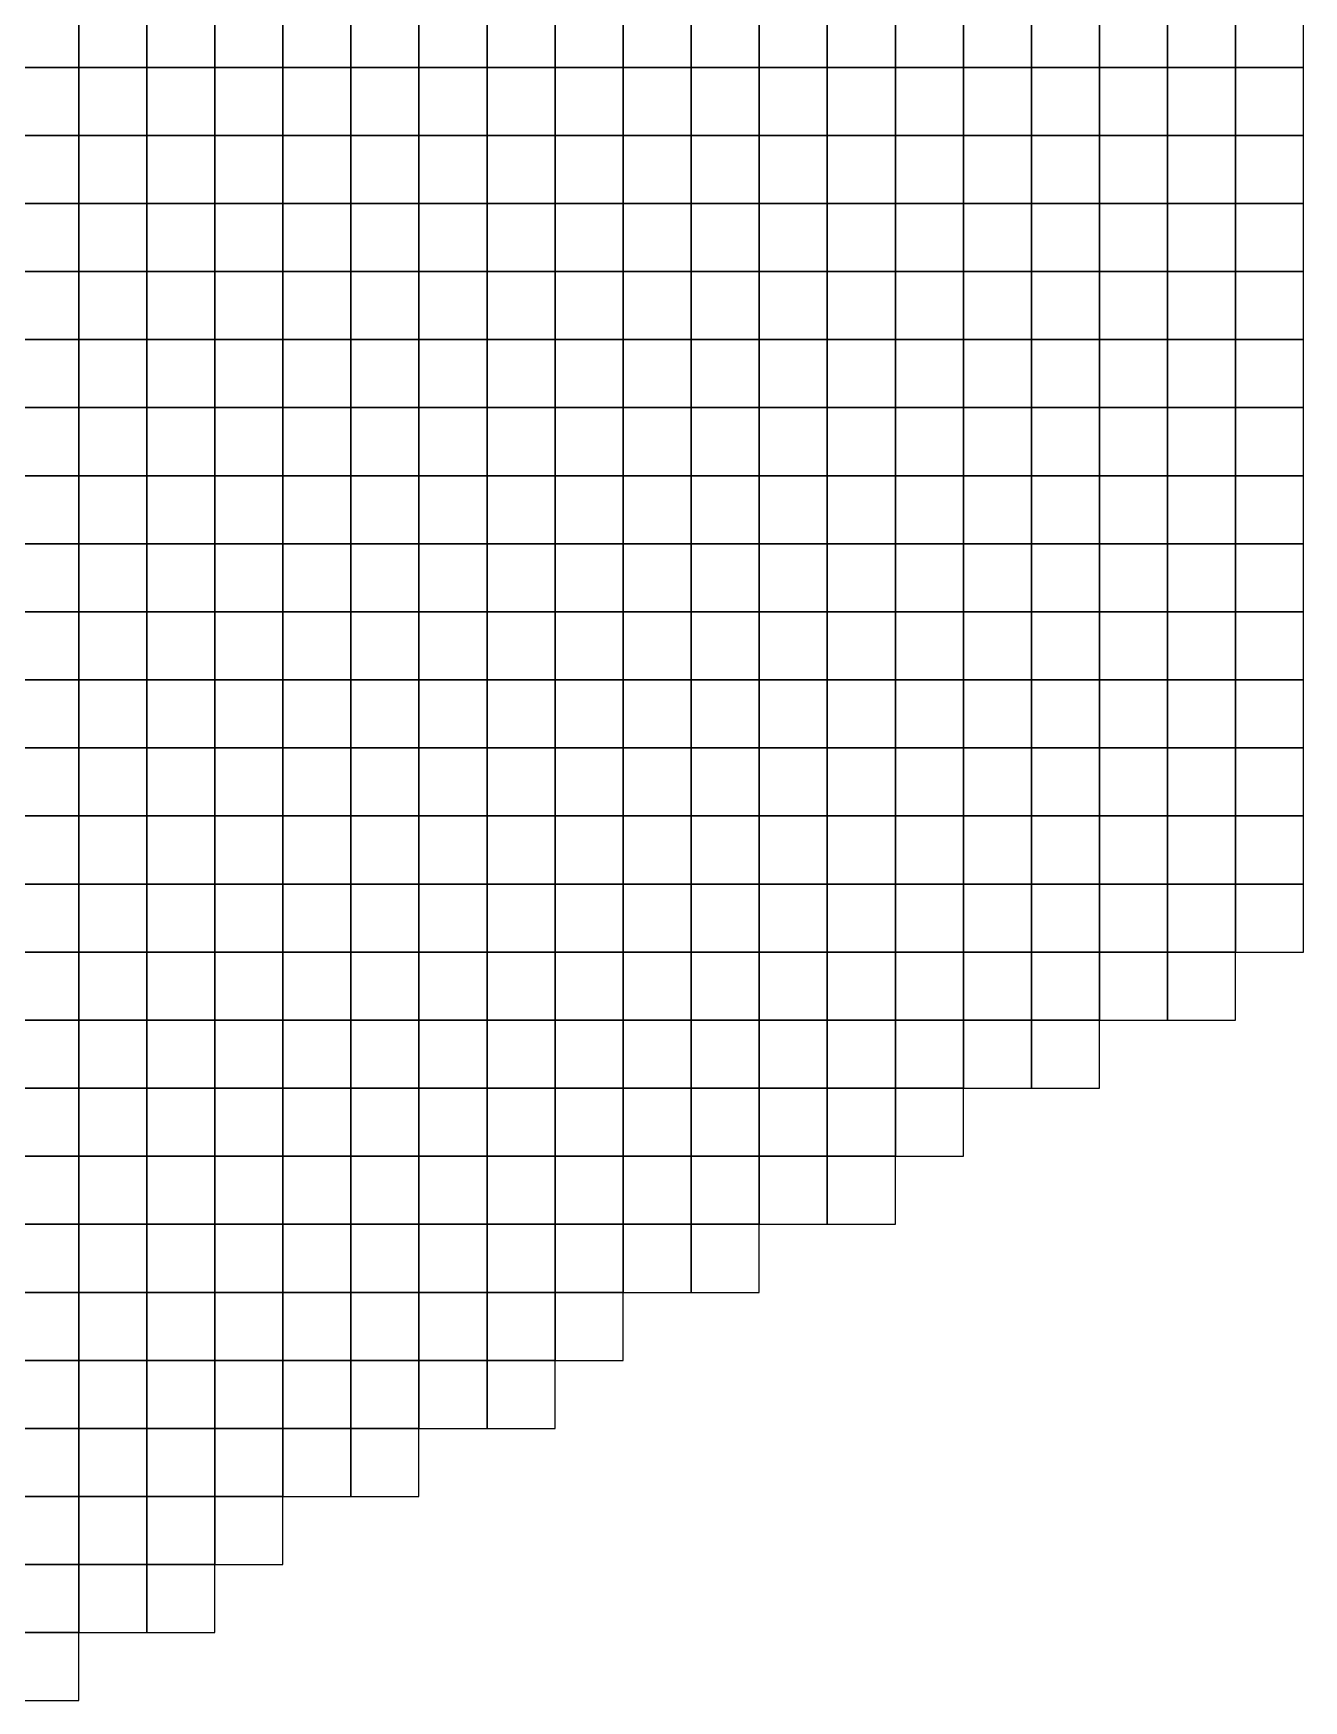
# Model space of a CAD drawing. Header units: metres. Extents: x 0 to 550, y 0 to 550.
# Drawn here: x 363.3 to 550, y 60 to 305 of the extents above; entities that cross this region are included whole.
import ezdxf

# ---------------------------------------------------------------- set-up
doc = ezdxf.new("R2010")
doc.units = ezdxf.units.M

msp = doc.modelspace()

# ---------------------------------------------------------------- linework, layer by layer
at = {"layer": 'A1'}
for points in [[(360, 300, -113.59), (370, 300, -110.73), (370, 310, -114.27), (360, 310, -117.14)], [(370, 300, -110.73), (380, 300, -108.07), (380, 310, -111.62), (370, 310, -114.27)], [(380, 300, -108.07), (390, 300, -105.54), (390, 310, -109.1), (380, 310, -111.62)], [(390, 300, -105.54), (400, 300, -102.73), (400, 310, -106.66), (390, 310, -109.1)], [(400, 300, -102.73), (410, 300, -99.97), (410, 310, -103.89), (400, 310, -106.66)], [(410, 300, -99.97), (420, 300, -97.23), (420, 310, -101.17), (410, 310, -103.89)], [(420, 300, -97.23), (430, 300, -94.34), (430, 310, -98.29), (420, 310, -101.17)], [(430, 300, -94.34), (440, 300, -91.33), (440, 310, -95.27), (430, 310, -98.29)], [(440, 300, -91.33), (450, 300, -88.53), (450, 310, -92.16), (440, 310, -95.27)], [(450, 300, -88.53), (460, 300, -85.7), (460, 310, -89.3), (450, 310, -92.16)], [(460, 300, -85.7), (470, 300, -82.85), (470, 310, -86.41), (460, 310, -89.3)], [(470, 300, -82.85), (480, 300, -79.94), (480, 310, -83.47), (470, 310, -86.41)], [(480, 300, -79.94), (490, 300, -77.61), (490, 310, -81.28), (480, 310, -83.47)], [(490, 300, -77.61), (500, 300, -75.11), (500, 310, -78.92), (490, 310, -81.28)], [(500, 300, -75.11), (510, 300, -72.66), (510, 310, -76.63), (500, 310, -78.92)], [(510, 300, -72.66), (520, 300, -70.25), (520, 310, -74.39), (510, 310, -76.63)], [(520, 300, -70.25), (530, 300, -67.92), (530, 310, -72.22), (520, 310, -74.39)], [(530, 300, -67.92), (540, 300, -65.56), (540, 310, -69.87), (530, 310, -72.22)], [(540, 300, -65.56), (550, 300, -63.95), (550, 310, -68.27), (540, 310, -69.87)], [(360, 290, -110.15), (370, 290, -107.27), (370, 300, -110.73), (360, 300, -113.59)], [(370, 290, -107.27), (380, 290, -104.51), (380, 300, -108.07), (370, 300, -110.73)], [(380, 290, -104.51), (390, 290, -101.67), (390, 300, -105.54), (380, 300, -108.07)], [(390, 290, -101.67), (400, 290, -98.88), (400, 300, -102.73), (390, 300, -105.54)], [(400, 290, -98.88), (410, 290, -96.11), (410, 300, -99.97), (400, 300, -102.73)], [(410, 290, -96.11), (420, 290, -93.36), (420, 300, -97.23), (410, 300, -99.97)], [(420, 290, -93.36), (430, 290, -90.47), (430, 300, -94.34), (420, 300, -97.23)], [(430, 290, -90.47), (440, 290, -87.73), (440, 300, -91.33), (430, 300, -94.34)], [(440, 290, -87.73), (450, 290, -85.02), (450, 300, -88.53), (440, 300, -91.33)], [(450, 290, -85.02), (460, 290, -82.29), (460, 300, -85.7), (450, 300, -88.53)], [(460, 290, -82.29), (470, 290, -79.56), (470, 300, -82.85), (460, 300, -85.7)], [(470, 290, -79.56), (480, 290, -76.65), (480, 300, -79.94), (470, 300, -82.85)], [(480, 290, -76.65), (490, 290, -74.09), (490, 300, -77.61), (480, 300, -79.94)], [(490, 290, -74.09), (500, 290, -71.37), (500, 300, -75.11), (490, 300, -77.61)], [(500, 290, -71.37), (510, 290, -68.68), (510, 300, -72.66), (500, 300, -75.11)], [(510, 290, -68.68), (520, 290, -66.02), (520, 300, -70.25), (510, 300, -72.66)], [(520, 290, -66.02), (530, 290, -63.55), (530, 300, -67.92), (520, 300, -70.25)], [(530, 290, -63.55), (540, 290, -61.25), (540, 300, -65.56), (530, 300, -67.92)], [(540, 290, -61.25), (550, 290, -59.64), (550, 300, -63.95), (540, 300, -65.56)], [(360, 280, -106.23), (370, 280, -103.52), (370, 290, -107.27), (360, 290, -110.15)], [(370, 280, -103.52), (380, 280, -100.87), (380, 290, -104.51), (370, 290, -107.27)], [(380, 280, -100.87), (390, 280, -98.05), (390, 290, -101.67), (380, 290, -104.51)], [(390, 280, -98.05), (400, 280, -95.25), (400, 290, -98.88), (390, 290, -101.67)], [(400, 280, -95.25), (410, 280, -92.51), (410, 290, -96.11), (400, 290, -98.88)], [(410, 280, -92.51), (420, 280, -89.8), (420, 290, -93.36), (410, 290, -96.11)], [(420, 280, -89.8), (430, 280, -86.93), (430, 290, -90.47), (420, 290, -93.36)], [(430, 280, -86.93), (440, 280, -84.25), (440, 290, -87.73), (430, 290, -90.47)], [(440, 280, -84.25), (450, 280, -81.57), (450, 290, -85.02), (440, 290, -87.73)], [(450, 280, -81.57), (460, 280, -78.88), (460, 290, -82.29), (450, 290, -85.02)], [(460, 280, -78.88), (470, 280, -76.08), (470, 290, -79.56), (460, 290, -82.29)], [(470, 280, -76.08), (480, 280, -73.12), (480, 290, -76.65), (470, 290, -79.56)], [(480, 280, -73.12), (490, 280, -70.23), (490, 290, -74.09), (480, 290, -76.65)], [(490, 280, -70.23), (500, 280, -67.33), (500, 290, -71.37), (490, 290, -74.09)], [(500, 280, -67.33), (510, 280, -64.44), (510, 290, -68.68), (500, 290, -71.37)], [(510, 280, -64.44), (520, 280, -61.67), (520, 290, -66.02), (510, 290, -68.68)], [(520, 280, -61.67), (530, 280, -59.07), (530, 290, -63.55), (520, 290, -66.02)], [(530, 280, -59.07), (540, 280, -56.93), (540, 290, -61.25), (530, 290, -63.55)], [(540, 280, -56.93), (550, 280, -55.33), (550, 290, -59.64), (540, 290, -61.25)], [(360, 270, -101.72), (370, 270, -99.34), (370, 280, -103.52), (360, 280, -106.23)], [(370, 270, -99.34), (380, 270, -96.96), (380, 280, -100.87), (370, 280, -103.52)], [(380, 270, -96.96), (390, 270, -94.34), (390, 280, -98.05), (380, 280, -100.87)], [(390, 270, -94.34), (400, 270, -91.62), (400, 280, -95.25), (390, 280, -98.05)], [(400, 270, -91.62), (410, 270, -88.89), (410, 280, -92.51), (400, 280, -95.25)], [(410, 270, -88.89), (420, 270, -86.17), (420, 280, -89.8), (410, 280, -92.51)], [(420, 270, -86.17), (430, 270, -83.3), (430, 280, -86.93), (420, 280, -89.8)], [(430, 270, -83.3), (440, 270, -80.62), (440, 280, -84.25), (430, 280, -86.93)], [(440, 270, -80.62), (450, 270, -77.95), (450, 280, -81.57), (440, 280, -84.25)], [(450, 270, -77.95), (460, 270, -75.15), (460, 280, -78.88), (450, 280, -81.57)], [(460, 270, -75.15), (470, 270, -72.3), (470, 280, -76.08), (460, 280, -78.88)], [(470, 270, -72.3), (480, 270, -69.29), (480, 280, -73.12), (470, 280, -76.08)], [(480, 270, -69.29), (490, 270, -66.26), (490, 280, -70.23), (480, 280, -73.12)], [(490, 270, -66.26), (500, 270, -63.22), (500, 280, -67.33), (490, 280, -70.23)], [(500, 270, -63.22), (510, 270, -60.29), (510, 280, -64.44), (500, 280, -67.33)], [(510, 270, -60.29), (520, 270, -57.45), (520, 280, -61.67), (510, 280, -64.44)], [(520, 270, -57.45), (530, 270, -54.76), (530, 280, -59.07), (520, 280, -61.67)], [(530, 270, -54.76), (540, 270, -52.62), (540, 280, -56.93), (530, 280, -59.07)], [(540, 270, -52.62), (550, 270, -51.02), (550, 280, -55.33), (540, 280, -56.93)], [(360, 260, -97.19), (370, 260, -95.07), (370, 270, -99.34), (360, 270, -101.72)], [(370, 260, -95.07), (380, 260, -92.74), (380, 270, -96.96), (370, 270, -99.34)], [(380, 260, -92.74), (390, 260, -90.3), (390, 270, -94.34), (380, 270, -96.96)], [(390, 260, -90.3), (400, 260, -87.66), (400, 270, -91.62), (390, 270, -94.34)], [(400, 260, -87.66), (410, 260, -84.93), (410, 270, -88.89), (400, 270, -91.62)], [(410, 260, -84.93), (420, 260, -82.21), (420, 270, -86.17), (410, 270, -88.89)], [(420, 260, -82.21), (430, 260, -79.49), (430, 270, -83.3), (420, 270, -86.17)], [(430, 260, -79.49), (440, 260, -76.82), (440, 270, -80.62), (430, 270, -83.3)], [(440, 260, -76.82), (450, 260, -74.05), (450, 270, -77.95), (440, 270, -80.62)], [(450, 260, -74.05), (460, 260, -71.16), (460, 270, -75.15), (450, 270, -77.95)], [(460, 260, -71.16), (470, 260, -68.22), (470, 270, -72.3), (460, 270, -75.15)], [(470, 260, -68.22), (480, 260, -65.18), (480, 270, -69.29), (470, 270, -72.3)], [(480, 260, -65.18), (490, 260, -62.04), (490, 270, -66.26), (480, 270, -69.29)], [(490, 260, -62.04), (500, 260, -59), (500, 270, -63.22), (490, 270, -66.26)], [(500, 260, -59), (510, 260, -56.06), (510, 270, -60.29), (500, 270, -63.22)], [(510, 260, -56.06), (520, 260, -53.21), (520, 270, -57.45), (510, 270, -60.29)], [(520, 260, -53.21), (530, 260, -50.45), (530, 270, -54.76), (520, 270, -57.45)], [(530, 260, -50.45), (540, 260, -48.31), (540, 270, -52.62), (530, 270, -54.76)], [(540, 260, -48.31), (550, 260, -46.71), (550, 270, -51.02), (540, 270, -52.62)], [(360, 250, -92.49), (370, 250, -90.62), (370, 260, -95.07), (360, 260, -97.19)], [(370, 250, -90.62), (380, 250, -88.53), (380, 260, -92.74), (370, 260, -95.07)], [(380, 250, -88.53), (390, 250, -86.25), (390, 260, -90.3), (380, 260, -92.74)], [(390, 250, -86.25), (400, 250, -83.67), (400, 260, -87.66), (390, 260, -90.3)], [(400, 250, -83.67), (410, 250, -80.95), (410, 260, -84.93), (400, 260, -87.66)], [(410, 250, -80.95), (420, 250, -78.23), (420, 260, -82.21), (410, 260, -84.93)], [(420, 250, -78.23), (430, 250, -75.52), (430, 260, -79.49), (420, 260, -82.21)], [(430, 250, -75.52), (440, 250, -72.75), (440, 260, -76.82), (430, 260, -79.49)], [(440, 250, -72.75), (450, 250, -69.89), (450, 260, -74.05), (440, 260, -76.82)], [(450, 250, -69.89), (460, 250, -66.92), (460, 260, -71.16), (450, 260, -74.05)], [(460, 250, -66.92), (470, 250, -63.84), (470, 260, -68.22), (460, 260, -71.16)], [(470, 250, -63.84), (480, 250, -60.66), (480, 260, -65.18), (470, 260, -68.22)], [(480, 250, -60.66), (490, 250, -57.54), (490, 260, -62.04), (480, 260, -65.18)], [(490, 250, -57.54), (500, 250, -54.52), (500, 260, -59), (490, 260, -62.04)], [(500, 250, -54.52), (510, 250, -51.61), (510, 260, -56.06), (500, 260, -59)], [(510, 250, -51.61), (520, 250, -48.81), (520, 260, -53.21), (510, 260, -56.06)], [(520, 250, -48.81), (530, 250, -46.14), (530, 260, -50.45), (520, 260, -53.21)], [(530, 250, -46.14), (540, 250, -44), (540, 260, -48.31), (530, 260, -50.45)], [(540, 250, -44), (550, 250, -42.39), (550, 260, -46.71), (540, 260, -48.31)], [(360, 240, -87.71), (370, 240, -86.03), (370, 250, -90.62), (360, 250, -92.49)], [(370, 240, -86.03), (380, 240, -84.14), (380, 250, -88.53), (370, 250, -90.62)], [(380, 240, -84.14), (390, 240, -82.03), (390, 250, -86.25), (380, 250, -88.53)], [(390, 240, -82.03), (400, 240, -79.51), (400, 250, -83.67), (390, 250, -86.25)], [(400, 240, -79.51), (410, 240, -76.79), (410, 250, -80.95), (400, 250, -83.67)], [(410, 240, -76.79), (420, 240, -74.07), (420, 250, -78.23), (410, 250, -80.95)], [(420, 240, -74.07), (430, 240, -71.27), (430, 250, -75.52), (420, 250, -78.23)], [(430, 240, -71.27), (440, 240, -68.37), (440, 250, -72.75), (430, 250, -75.52)], [(440, 240, -68.37), (450, 240, -65.36), (450, 250, -69.89), (440, 250, -72.75)], [(450, 240, -65.36), (460, 240, -62.24), (460, 250, -66.92), (450, 250, -69.89)], [(460, 240, -62.24), (470, 240, -59.01), (470, 250, -63.84), (460, 250, -66.92)], [(470, 240, -59.01), (480, 240, -55.89), (480, 250, -60.66), (470, 250, -63.84)], [(480, 240, -55.89), (490, 240, -52.87), (490, 250, -57.54), (480, 250, -60.66)], [(490, 240, -52.87), (500, 240, -49.97), (500, 250, -54.52), (490, 250, -57.54)], [(500, 240, -49.97), (510, 240, -47.18), (510, 250, -51.61), (500, 250, -54.52)], [(510, 240, -47.18), (520, 240, -44.5), (520, 250, -48.81), (510, 250, -51.61)], [(520, 240, -44.5), (530, 240, -41.83), (530, 250, -46.14), (520, 250, -48.81)], [(530, 240, -41.83), (540, 240, -39.69), (540, 250, -44), (530, 250, -46.14)], [(540, 240, -39.69), (550, 240, -38.08), (550, 250, -42.39), (540, 250, -44)], [(360, 230, -83.08), (370, 230, -81.43), (370, 240, -86.03), (360, 240, -87.71)], [(370, 230, -81.43), (380, 230, -79.62), (380, 240, -84.14), (370, 240, -86.03)], [(380, 230, -79.62), (390, 230, -77.63), (390, 240, -82.03), (380, 240, -84.14)], [(390, 230, -77.63), (400, 230, -75.15), (400, 240, -79.51), (390, 240, -82.03)], [(400, 230, -75.15), (410, 230, -72.4), (410, 240, -76.79), (400, 240, -79.51)], [(410, 230, -72.4), (420, 230, -69.56), (420, 240, -74.07), (410, 240, -76.79)], [(420, 230, -69.56), (430, 230, -66.64), (430, 240, -71.27), (420, 240, -74.07)], [(430, 230, -66.64), (440, 230, -63.63), (440, 240, -68.37), (430, 240, -71.27)], [(440, 230, -63.63), (450, 230, -60.52), (450, 240, -65.36), (440, 240, -68.37)], [(450, 230, -60.52), (460, 230, -57.32), (460, 240, -62.24), (450, 240, -65.36)], [(460, 230, -57.32), (470, 230, -54.22), (470, 240, -59.01), (460, 240, -62.24)], [(470, 230, -54.22), (480, 230, -51.22), (480, 240, -55.89), (470, 240, -59.01)], [(480, 230, -51.22), (490, 230, -48.33), (490, 240, -52.87), (480, 240, -55.89)], [(490, 230, -48.33), (500, 230, -45.54), (500, 240, -49.97), (490, 240, -52.87)], [(500, 230, -45.54), (510, 230, -42.87), (510, 240, -47.18), (500, 240, -49.97)], [(510, 230, -42.87), (520, 230, -40.19), (520, 240, -44.5), (510, 240, -47.18)], [(520, 230, -40.19), (530, 230, -37.52), (530, 240, -41.83), (520, 240, -44.5)], [(530, 230, -37.52), (540, 230, -35.38), (540, 240, -39.69), (530, 240, -41.83)], [(540, 230, -35.38), (550, 230, -33.77), (550, 240, -38.08), (540, 240, -39.69)], [(360, 220, -78.91), (370, 220, -77.14), (370, 230, -81.43), (360, 230, -83.08)], [(370, 220, -77.14), (380, 220, -75.23), (380, 230, -79.62), (370, 230, -81.43)], [(380, 220, -75.23), (390, 220, -73.15), (390, 230, -77.63), (380, 230, -79.62)], [(390, 220, -73.15), (400, 220, -70.63), (400, 230, -75.15), (390, 230, -77.63)], [(400, 220, -70.63), (410, 220, -67.8), (410, 230, -72.4), (400, 230, -75.15)], [(410, 220, -67.8), (420, 220, -64.88), (420, 230, -69.56), (410, 230, -72.4)], [(420, 220, -64.88), (430, 220, -61.89), (430, 230, -66.64), (420, 230, -69.56)], [(430, 220, -61.89), (440, 220, -58.8), (440, 230, -63.63), (430, 230, -66.64)], [(440, 220, -58.8), (450, 220, -55.63), (450, 230, -60.52), (440, 230, -63.63)], [(450, 220, -55.63), (460, 220, -52.55), (460, 230, -57.32), (450, 230, -60.52)], [(460, 220, -52.55), (470, 220, -49.57), (470, 230, -54.22), (460, 230, -57.32)], [(470, 220, -49.57), (480, 220, -46.68), (480, 230, -51.22), (470, 230, -54.22)], [(480, 220, -46.68), (490, 220, -43.9), (490, 230, -48.33), (480, 230, -51.22)], [(490, 220, -43.9), (500, 220, -41.23), (500, 230, -45.54), (490, 230, -48.33)], [(500, 220, -41.23), (510, 220, -38.55), (510, 230, -42.87), (500, 230, -45.54)], [(510, 220, -38.55), (520, 220, -35.88), (520, 230, -40.19), (510, 230, -42.87)], [(520, 220, -35.88), (530, 220, -33.2), (530, 230, -37.52), (520, 230, -40.19)], [(530, 220, -33.2), (540, 220, -31.06), (540, 230, -35.38), (530, 230, -37.52)], [(540, 220, -31.06), (550, 220, -29.46), (550, 230, -33.77), (540, 230, -35.38)], [(360, 210, -74.7), (370, 210, -72.82), (370, 220, -77.14), (360, 220, -78.91)], [(370, 210, -72.82), (380, 210, -70.82), (380, 220, -75.23), (370, 220, -77.14)], [(380, 210, -70.82), (390, 210, -68.67), (390, 220, -73.15), (380, 220, -75.23)], [(390, 210, -68.67), (400, 210, -66.03), (400, 220, -70.63), (390, 220, -73.15)], [(400, 210, -66.03), (410, 210, -63.13), (410, 220, -67.8), (400, 220, -70.63)], [(410, 210, -63.13), (420, 210, -60.15), (420, 220, -64.88), (410, 220, -67.8)], [(420, 210, -60.15), (430, 210, -57.08), (430, 220, -61.89), (420, 220, -64.88)], [(430, 210, -57.08), (440, 210, -53.94), (440, 220, -58.8), (430, 220, -61.89)], [(440, 210, -53.94), (450, 210, -50.88), (450, 220, -55.63), (440, 220, -58.8)], [(450, 210, -50.88), (460, 210, -47.91), (460, 220, -52.55), (450, 220, -55.63)], [(460, 210, -47.91), (470, 210, -45.04), (470, 220, -49.57), (460, 220, -52.55)], [(470, 210, -45.04), (480, 210, -42.27), (480, 220, -46.68), (470, 220, -49.57)], [(480, 210, -42.27), (490, 210, -39.59), (490, 220, -43.9), (480, 220, -46.68)], [(490, 210, -39.59), (500, 210, -36.92), (500, 220, -41.23), (490, 220, -43.9)], [(500, 210, -36.92), (510, 210, -34.24), (510, 220, -38.55), (500, 220, -41.23)], [(510, 210, -34.24), (520, 210, -31.57), (520, 220, -35.88), (510, 220, -38.55)], [(520, 210, -31.57), (530, 210, -28.89), (530, 220, -33.2), (520, 220, -35.88)], [(530, 210, -28.89), (540, 210, -26.75), (540, 220, -31.06), (530, 220, -33.2)], [(540, 210, -26.75), (550, 210, -25.15), (550, 220, -29.46), (540, 220, -31.06)], [(360, 200, -70.46), (370, 200, -68.49), (370, 210, -72.82), (360, 210, -74.7)], [(370, 200, -68.49), (380, 200, -66.42), (380, 210, -70.82), (370, 210, -72.82)], [(380, 200, -66.42), (390, 200, -64.11), (390, 210, -68.67), (380, 210, -70.82)], [(390, 200, -64.11), (400, 200, -61.37), (400, 210, -66.03), (390, 210, -68.67)], [(400, 200, -61.37), (410, 200, -58.41), (410, 210, -63.13), (400, 210, -66.03)], [(410, 200, -58.41), (420, 200, -55.37), (420, 210, -60.15), (410, 210, -63.13)], [(420, 200, -55.37), (430, 200, -52.25), (430, 210, -57.08), (420, 210, -60.15)], [(430, 200, -52.25), (440, 200, -49.21), (440, 210, -53.94), (430, 210, -57.08)], [(440, 200, -49.21), (450, 200, -46.26), (450, 210, -50.88), (440, 210, -53.94)], [(450, 200, -46.26), (460, 200, -43.4), (460, 210, -47.91), (450, 210, -50.88)], [(460, 200, -43.4), (470, 200, -40.63), (470, 210, -45.04), (460, 210, -47.91)], [(470, 200, -40.63), (480, 200, -37.95), (480, 210, -42.27), (470, 210, -45.04)], [(480, 200, -37.95), (490, 200, -35.28), (490, 210, -39.59), (480, 210, -42.27)], [(490, 200, -35.28), (500, 200, -32.6), (500, 210, -36.92), (490, 210, -39.59)], [(500, 200, -32.6), (510, 200, -29.93), (510, 210, -34.24), (500, 210, -36.92)], [(510, 200, -29.93), (520, 200, -27.25), (520, 210, -31.57), (510, 210, -34.24)], [(520, 200, -27.25), (530, 200, -24.58), (530, 210, -28.89), (520, 210, -31.57)], [(530, 200, -24.58), (540, 200, -22.44), (540, 210, -26.75), (530, 210, -28.89)], [(540, 200, -22.44), (550, 200, -20.84), (550, 210, -25.15), (540, 210, -26.75)], [(360, 190, -66.21), (370, 190, -64.16), (370, 200, -68.49), (360, 200, -70.46)], [(370, 190, -64.16), (380, 190, -61.94), (380, 200, -66.42), (370, 200, -68.49)], [(380, 190, -61.94), (390, 190, -59.5), (390, 200, -64.11), (380, 200, -66.42)], [(390, 190, -59.5), (400, 190, -56.67), (400, 200, -61.37), (390, 200, -64.11)], [(400, 190, -56.67), (410, 190, -53.65), (410, 200, -58.41), (400, 200, -61.37)], [(410, 190, -53.65), (420, 190, -50.55), (420, 200, -55.37), (410, 200, -58.41)], [(420, 190, -50.55), (430, 190, -47.54), (430, 200, -52.25), (420, 200, -55.37)], [(430, 190, -47.54), (440, 190, -44.61), (440, 200, -49.21), (430, 200, -52.25)], [(440, 190, -44.61), (450, 190, -41.76), (450, 200, -46.26), (440, 200, -49.21)], [(450, 190, -41.76), (460, 190, -38.99), (460, 200, -43.4), (450, 200, -46.26)], [(460, 190, -38.99), (470, 190, -36.32), (470, 200, -40.63), (460, 200, -43.4)], [(470, 190, -36.32), (480, 190, -33.64), (480, 200, -37.95), (470, 200, -40.63)], [(480, 190, -33.64), (490, 190, -30.97), (490, 200, -35.28), (480, 200, -37.95)], [(490, 190, -30.97), (500, 190, -28.29), (500, 200, -32.6), (490, 200, -35.28)], [(500, 190, -28.29), (510, 190, -25.62), (510, 200, -29.93), (500, 200, -32.6)], [(510, 190, -25.62), (520, 190, -22.94), (520, 200, -27.25), (510, 200, -29.93)], [(520, 190, -22.94), (530, 190, -20.27), (530, 200, -24.58), (520, 200, -27.25)], [(530, 190, -20.27), (540, 190, -18.13), (540, 200, -22.44), (530, 200, -24.58)], [(540, 190, -18.13), (550, 190, -16.52), (550, 200, -20.84), (540, 200, -22.44)], [(360, 180, -61.98), (370, 180, -59.77), (370, 190, -64.16), (360, 190, -66.21)], [(370, 180, -59.77), (380, 180, -57.41), (380, 190, -61.94), (370, 190, -64.16)], [(380, 180, -57.41), (390, 180, -54.84), (390, 190, -59.5), (380, 190, -61.94)], [(390, 180, -54.84), (400, 180, -51.93), (400, 190, -56.67), (390, 190, -59.5)], [(400, 180, -51.93), (410, 180, -48.86), (410, 190, -53.65), (400, 190, -56.67)], [(410, 180, -48.86), (420, 180, -45.87), (420, 190, -50.55), (410, 190, -53.65)], [(420, 180, -45.87), (430, 180, -42.95), (430, 190, -47.54), (420, 190, -50.55)], [(430, 180, -42.95), (440, 180, -40.11), (440, 190, -44.61), (430, 190, -47.54)], [(440, 180, -40.11), (450, 180, -37.36), (450, 190, -41.76), (440, 190, -44.61)], [(450, 180, -37.36), (460, 180, -34.68), (460, 190, -38.99), (450, 190, -41.76)], [(460, 180, -34.68), (470, 180, -32.01), (470, 190, -36.32), (460, 190, -38.99)], [(470, 180, -32.01), (480, 180, -29.33), (480, 190, -33.64), (470, 190, -36.32)], [(480, 180, -29.33), (490, 180, -26.66), (490, 190, -30.97), (480, 190, -33.64)], [(490, 180, -26.66), (500, 180, -23.98), (500, 190, -28.29), (490, 190, -30.97)], [(500, 180, -23.98), (510, 180, -21.31), (510, 190, -25.62), (500, 190, -28.29)], [(510, 180, -21.31), (520, 180, -18.63), (520, 190, -22.94), (510, 190, -25.62)], [(520, 180, -18.63), (530, 180, -15.96), (530, 190, -20.27), (520, 190, -22.94)], [(530, 180, -15.96), (540, 180, -13.82), (540, 190, -18.13), (530, 190, -20.27)], [(540, 180, -13.82), (550, 180, -12.21), (550, 190, -16.52), (540, 190, -18.13)], [(360, 170, -57.73), (370, 170, -55.36), (370, 180, -59.77), (360, 180, -61.98)], [(370, 170, -55.36), (380, 170, -52.85), (380, 180, -57.41), (370, 180, -59.77)], [(380, 170, -52.85), (390, 170, -50.15), (390, 180, -54.84), (380, 180, -57.41)], [(390, 170, -50.15), (400, 170, -47.17), (400, 180, -51.93), (390, 180, -54.84)], [(400, 170, -47.17), (410, 170, -44.2), (410, 180, -48.86), (400, 180, -51.93)], [(410, 170, -44.2), (420, 170, -41.3), (420, 180, -45.87), (410, 180, -48.86)], [(420, 170, -41.3), (430, 170, -38.47), (430, 180, -42.95), (420, 180, -45.87)], [(430, 170, -38.47), (440, 170, -35.72), (440, 180, -40.11), (430, 180, -42.95)], [(440, 170, -35.72), (450, 170, -33.04), (450, 180, -37.36), (440, 180, -40.11)], [(450, 170, -33.04), (460, 170, -30.37), (460, 180, -34.68), (450, 180, -37.36)], [(460, 170, -30.37), (470, 170, -27.69), (470, 180, -32.01), (460, 180, -34.68)], [(470, 170, -27.69), (480, 170, -25.02), (480, 180, -29.33), (470, 180, -32.01)], [(480, 170, -25.02), (490, 170, -22.34), (490, 180, -26.66), (480, 180, -29.33)], [(490, 170, -22.34), (500, 170, -19.67), (500, 180, -23.98), (490, 180, -26.66)], [(500, 170, -19.67), (510, 170, -16.99), (510, 180, -21.31), (500, 180, -23.98)], [(510, 170, -16.99), (520, 170, -14.32), (520, 180, -18.63), (510, 180, -21.31)], [(520, 170, -14.32), (530, 170, -11.64), (530, 180, -15.96), (520, 180, -18.63)], [(530, 170, -11.64), (540, 170, -9.5), (540, 180, -13.82), (530, 180, -15.96)], [(540, 170, -9.5), (550, 170, -7.9), (550, 180, -12.21), (540, 180, -13.82)], [(360, 160, -53.32), (370, 160, -50.83), (370, 170, -55.36), (360, 170, -57.73)], [(370, 160, -50.83), (380, 160, -48.21), (380, 170, -52.85), (370, 170, -55.36)], [(380, 160, -48.21), (390, 160, -45.45), (390, 170, -50.15), (380, 170, -52.85)], [(390, 160, -45.45), (400, 160, -42.53), (400, 170, -47.17), (390, 170, -50.15)], [(400, 160, -42.53), (410, 160, -39.65), (410, 170, -44.2), (400, 170, -47.17)], [(410, 160, -39.65), (420, 160, -36.83), (420, 170, -41.3), (410, 170, -44.2)], [(420, 160, -36.83), (430, 160, -34.08), (430, 170, -38.47), (420, 170, -41.3)], [(430, 160, -34.08), (440, 160, -31.41), (440, 170, -35.72), (430, 170, -38.47)], [(440, 160, -31.41), (450, 160, -28.73), (450, 170, -33.04), (440, 170, -35.72)], [(450, 160, -28.73), (460, 160, -26.06), (460, 170, -30.37), (450, 170, -33.04)], [(460, 160, -26.06), (470, 160, -23.38), (470, 170, -27.69), (460, 170, -30.37)], [(470, 160, -23.38), (480, 160, -20.71), (480, 170, -25.02), (470, 170, -27.69)], [(480, 160, -20.71), (490, 160, -18.03), (490, 170, -22.34), (480, 170, -25.02)], [(490, 160, -18.03), (500, 160, -15.36), (500, 170, -19.67), (490, 170, -22.34)], [(500, 160, -15.36), (510, 160, -12.68), (510, 170, -16.99), (500, 170, -19.67)], [(510, 160, -12.68), (520, 160, -10.01), (520, 170, -14.32), (510, 170, -16.99)], [(520, 160, -10.01), (530, 160, -7.33), (530, 170, -11.64), (520, 170, -14.32)], [(530, 160, -7.33), (540, 160, -5.19), (540, 170, -9.5), (530, 170, -11.64)], [(360, 150, -48.9), (370, 150, -46.3), (370, 160, -50.83), (360, 160, -53.32)], [(370, 150, -46.3), (380, 150, -43.6), (380, 160, -48.21), (370, 160, -50.83)], [(380, 150, -43.6), (390, 150, -40.85), (390, 160, -45.45), (380, 160, -48.21)], [(390, 150, -40.85), (400, 150, -37.99), (400, 160, -42.53), (390, 160, -45.45)], [(400, 150, -37.99), (410, 150, -35.19), (410, 160, -39.65), (400, 160, -42.53)], [(410, 150, -35.19), (420, 150, -32.45), (420, 160, -36.83), (410, 160, -39.65)], [(420, 150, -32.45), (430, 150, -29.77), (430, 160, -34.08), (420, 160, -36.83)], [(430, 150, -29.77), (440, 150, -27.1), (440, 160, -31.41), (430, 160, -34.08)], [(440, 150, -27.1), (450, 150, -24.42), (450, 160, -28.73), (440, 160, -31.41)], [(450, 150, -24.42), (460, 150, -21.75), (460, 160, -26.06), (450, 160, -28.73)], [(460, 150, -21.75), (470, 150, -19.07), (470, 160, -23.38), (460, 160, -26.06)], [(470, 150, -19.07), (480, 150, -16.4), (480, 160, -20.71), (470, 160, -23.38)], [(480, 150, -16.4), (490, 150, -13.72), (490, 160, -18.03), (480, 160, -20.71)], [(490, 150, -13.72), (500, 150, -11.05), (500, 160, -15.36), (490, 160, -18.03)], [(500, 150, -11.05), (510, 150, -8.37), (510, 160, -12.68), (500, 160, -15.36)], [(510, 150, -8.37), (520, 150, -5.7), (520, 160, -10.01), (510, 160, -12.68)], [(360, 140, -44.47), (370, 140, -41.78), (370, 150, -46.3), (360, 150, -48.9)], [(370, 140, -41.78), (380, 140, -39.07), (380, 150, -43.6), (370, 150, -46.3)], [(380, 140, -39.07), (390, 140, -36.34), (390, 150, -40.85), (380, 150, -43.6)], [(390, 140, -36.34), (400, 140, -33.54), (400, 150, -37.99), (390, 150, -40.85)], [(400, 140, -33.54), (410, 140, -30.81), (410, 150, -35.19), (400, 150, -37.99)], [(410, 140, -30.81), (420, 140, -28.13), (420, 150, -32.45), (410, 150, -35.19)], [(420, 140, -28.13), (430, 140, -25.46), (430, 150, -29.77), (420, 150, -32.45)], [(430, 140, -25.46), (440, 140, -22.78), (440, 150, -27.1), (430, 150, -29.77)], [(440, 140, -22.78), (450, 140, -20.11), (450, 150, -24.42), (440, 150, -27.1)], [(450, 140, -20.11), (460, 140, -17.43), (460, 150, -21.75), (450, 150, -24.42)], [(460, 140, -17.43), (470, 140, -14.76), (470, 150, -19.07), (460, 150, -21.75)], [(470, 140, -14.76), (480, 140, -12.08), (480, 150, -16.4), (470, 150, -19.07)], [(480, 140, -12.08), (490, 140, -9.41), (490, 150, -13.72), (480, 150, -16.4)], [(490, 140, -9.41), (500, 140, -6.73), (500, 150, -11.05), (490, 150, -13.72)], [(360, 130, -40.01), (370, 130, -37.31), (370, 140, -41.78), (360, 140, -44.47)], [(370, 130, -37.31), (380, 130, -34.61), (380, 140, -39.07), (370, 140, -41.78)], [(380, 130, -34.61), (390, 130, -31.9), (390, 140, -36.34), (380, 140, -39.07)], [(390, 130, -31.9), (400, 130, -29.17), (400, 140, -33.54), (390, 140, -36.34)], [(400, 130, -29.17), (410, 130, -26.5), (410, 140, -30.81), (400, 140, -33.54)], [(410, 130, -26.5), (420, 130, -23.82), (420, 140, -28.13), (410, 140, -30.81)], [(420, 130, -23.82), (430, 130, -21.15), (430, 140, -25.46), (420, 140, -28.13)], [(430, 130, -21.15), (440, 130, -18.47), (440, 140, -22.78), (430, 140, -25.46)], [(440, 130, -18.47), (450, 130, -15.8), (450, 140, -20.11), (440, 140, -22.78)], [(450, 130, -15.8), (460, 130, -13.12), (460, 140, -17.43), (450, 140, -20.11)], [(460, 130, -13.12), (470, 130, -10.45), (470, 140, -14.76), (460, 140, -17.43)], [(470, 130, -10.45), (480, 130, -7.77), (480, 140, -12.08), (470, 140, -14.76)], [(480, 130, -7.77), (490, 130, -5.1), (490, 140, -9.41), (480, 140, -12.08)], [(360, 120, -35.56), (370, 120, -32.88), (370, 130, -37.31), (360, 130, -40.01)], [(370, 120, -32.88), (380, 120, -30.21), (380, 130, -34.61), (370, 130, -37.31)], [(380, 120, -30.21), (390, 120, -27.53), (390, 130, -31.9), (380, 130, -34.61)], [(390, 120, -27.53), (400, 120, -24.86), (400, 130, -29.17), (390, 130, -31.9)], [(400, 120, -24.86), (410, 120, -22.18), (410, 130, -26.5), (400, 130, -29.17)], [(410, 120, -22.18), (420, 120, -19.51), (420, 130, -23.82), (410, 130, -26.5)], [(420, 120, -19.51), (430, 120, -16.83), (430, 130, -21.15), (420, 130, -23.82)], [(430, 120, -16.83), (440, 120, -14.16), (440, 130, -18.47), (430, 130, -21.15)], [(440, 120, -14.16), (450, 120, -11.48), (450, 130, -15.8), (440, 130, -18.47)], [(450, 120, -11.48), (460, 120, -8.81), (460, 130, -13.12), (450, 130, -15.8)], [(460, 120, -8.81), (470, 120, -6.13), (470, 130, -10.45), (460, 130, -13.12)], [(360, 110, -31.25), (370, 110, -28.57), (370, 120, -32.88), (360, 120, -35.56)], [(370, 110, -28.57), (380, 110, -25.9), (380, 120, -30.21), (370, 120, -32.88)], [(380, 110, -25.9), (390, 110, -23.22), (390, 120, -27.53), (380, 120, -30.21)], [(390, 110, -23.22), (400, 110, -20.55), (400, 120, -24.86), (390, 120, -27.53)], [(400, 110, -20.55), (410, 110, -17.87), (410, 120, -22.18), (400, 120, -24.86)], [(410, 110, -17.87), (420, 110, -15.2), (420, 120, -19.51), (410, 120, -22.18)], [(420, 110, -15.2), (430, 110, -12.52), (430, 120, -16.83), (420, 120, -19.51)], [(430, 110, -12.52), (440, 110, -9.85), (440, 120, -14.16), (430, 120, -16.83)], [(440, 110, -9.85), (450, 110, -7.17), (450, 120, -11.48), (440, 120, -14.16)], [(360, 100, -26.94), (370, 100, -24.26), (370, 110, -28.57), (360, 110, -31.25)], [(370, 100, -24.26), (380, 100, -21.59), (380, 110, -25.9), (370, 110, -28.57)], [(380, 100, -21.59), (390, 100, -18.91), (390, 110, -23.22), (380, 110, -25.9)], [(390, 100, -18.91), (400, 100, -16.24), (400, 110, -20.55), (390, 110, -23.22)], [(400, 100, -16.24), (410, 100, -13.56), (410, 110, -17.87), (400, 110, -20.55)], [(410, 100, -13.56), (420, 100, -10.89), (420, 110, -15.2), (410, 110, -17.87)], [(420, 100, -10.89), (430, 100, -8.21), (430, 110, -12.52), (420, 110, -15.2)], [(430, 100, -8.21), (440, 100, -5.54), (440, 110, -9.85), (430, 110, -12.52)], [(360, 90, -22.62), (370, 90, -19.95), (370, 100, -24.26), (360, 100, -26.94)], [(370, 90, -19.95), (380, 90, -17.27), (380, 100, -21.59), (370, 100, -24.26)], [(380, 90, -17.27), (390, 90, -14.6), (390, 100, -18.91), (380, 100, -21.59)], [(390, 90, -14.6), (400, 90, -11.92), (400, 100, -16.24), (390, 100, -18.91)], [(400, 90, -11.92), (410, 90, -9.25), (410, 100, -13.56), (400, 100, -16.24)], [(410, 90, -9.25), (420, 90, -6.57), (420, 100, -10.89), (410, 100, -13.56)], [(360, 80, -18.31), (370, 80, -15.64), (370, 90, -19.95), (360, 90, -22.62)], [(370, 80, -15.64), (380, 80, -12.96), (380, 90, -17.27), (370, 90, -19.95)], [(380, 80, -12.96), (390, 80, -10.29), (390, 90, -14.6), (380, 90, -17.27)], [(390, 80, -10.29), (400, 80, -7.61), (400, 90, -11.92), (390, 90, -14.6)], [(360, 70, -14), (370, 70, -11.33), (370, 80, -15.64), (360, 80, -18.31)], [(370, 70, -11.33), (380, 70, -8.65), (380, 80, -12.96), (370, 80, -15.64)], [(380, 70, -8.65), (390, 70, -5.98), (390, 80, -10.29), (380, 80, -12.96)], [(360, 60, -9.69), (370, 60, -7.01), (370, 70, -11.33), (360, 70, -14)]]:
    msp.add_3dface(points, dxfattribs=at)

doc.saveas('drawing.dxf')
